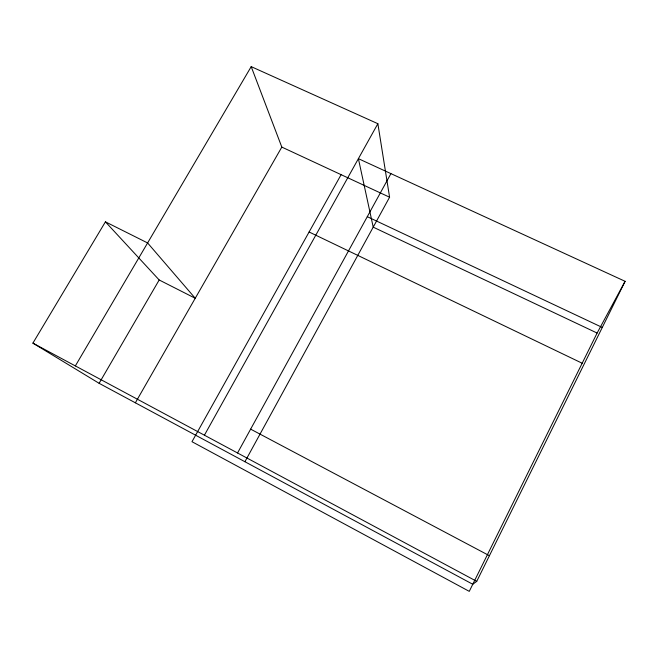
<?xml version="1.0" encoding="UTF-8"?>
<svg xmlns="http://www.w3.org/2000/svg" width="658" height="658" viewBox="0 0 658 658"><rect width="100%" height="100%" fill="white"/><g stroke="black" fill="none" stroke-linecap="round" stroke-linejoin="round"><path stroke-width="0.99" d="M597.11 333.047L373.218 227.15L358.396 158.668L625.1 281.311L597.11 333.047L469.269 591.361L191.988 441.707L341.115 174.674M105.42 221.828L159.187 279.979L195.237 298.271L147.606 242.942L105.42 221.828L32.9 343.131L99.111 383.31L472.781 584.271L476.729 581.368L625.1 281.311M244.924 461.727L389.585 197.211L377.865 123.704L251.2 66.639L75.349 365.914M237.546 452.975L390.926 173.63M204.416 435.193L377.865 123.704M135.367 402.803L281.813 147.096L251.2 66.639M99.111 383.31L159.187 279.979M281.813 147.096L389.585 197.211M367.296 216.679L602.284 327.445M309.104 231.994L582.174 363.232M250.632 429.139L489.42 555.706M32.9 343.131L476.729 581.368"/></g></svg>
